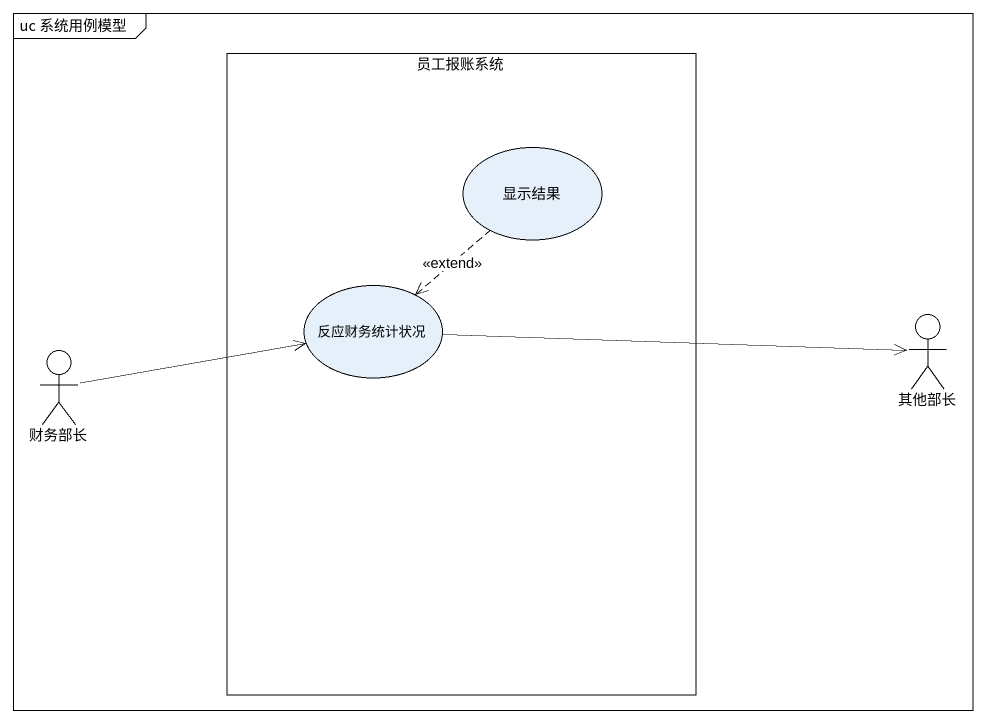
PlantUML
@startuml
mainframe uc 系统用例模型
rectangle 员工报账系统 {
  usecase 显示结果
  usecase 反应财务统计状况
}
actor 财务部长
actor 其他部长
显示结果 ..> 反应财务统计状况 : <<extend>>
反应财务统计状况 -right-> 其他部长
财务部长 -right-> 反应财务统计状况
@enduml
